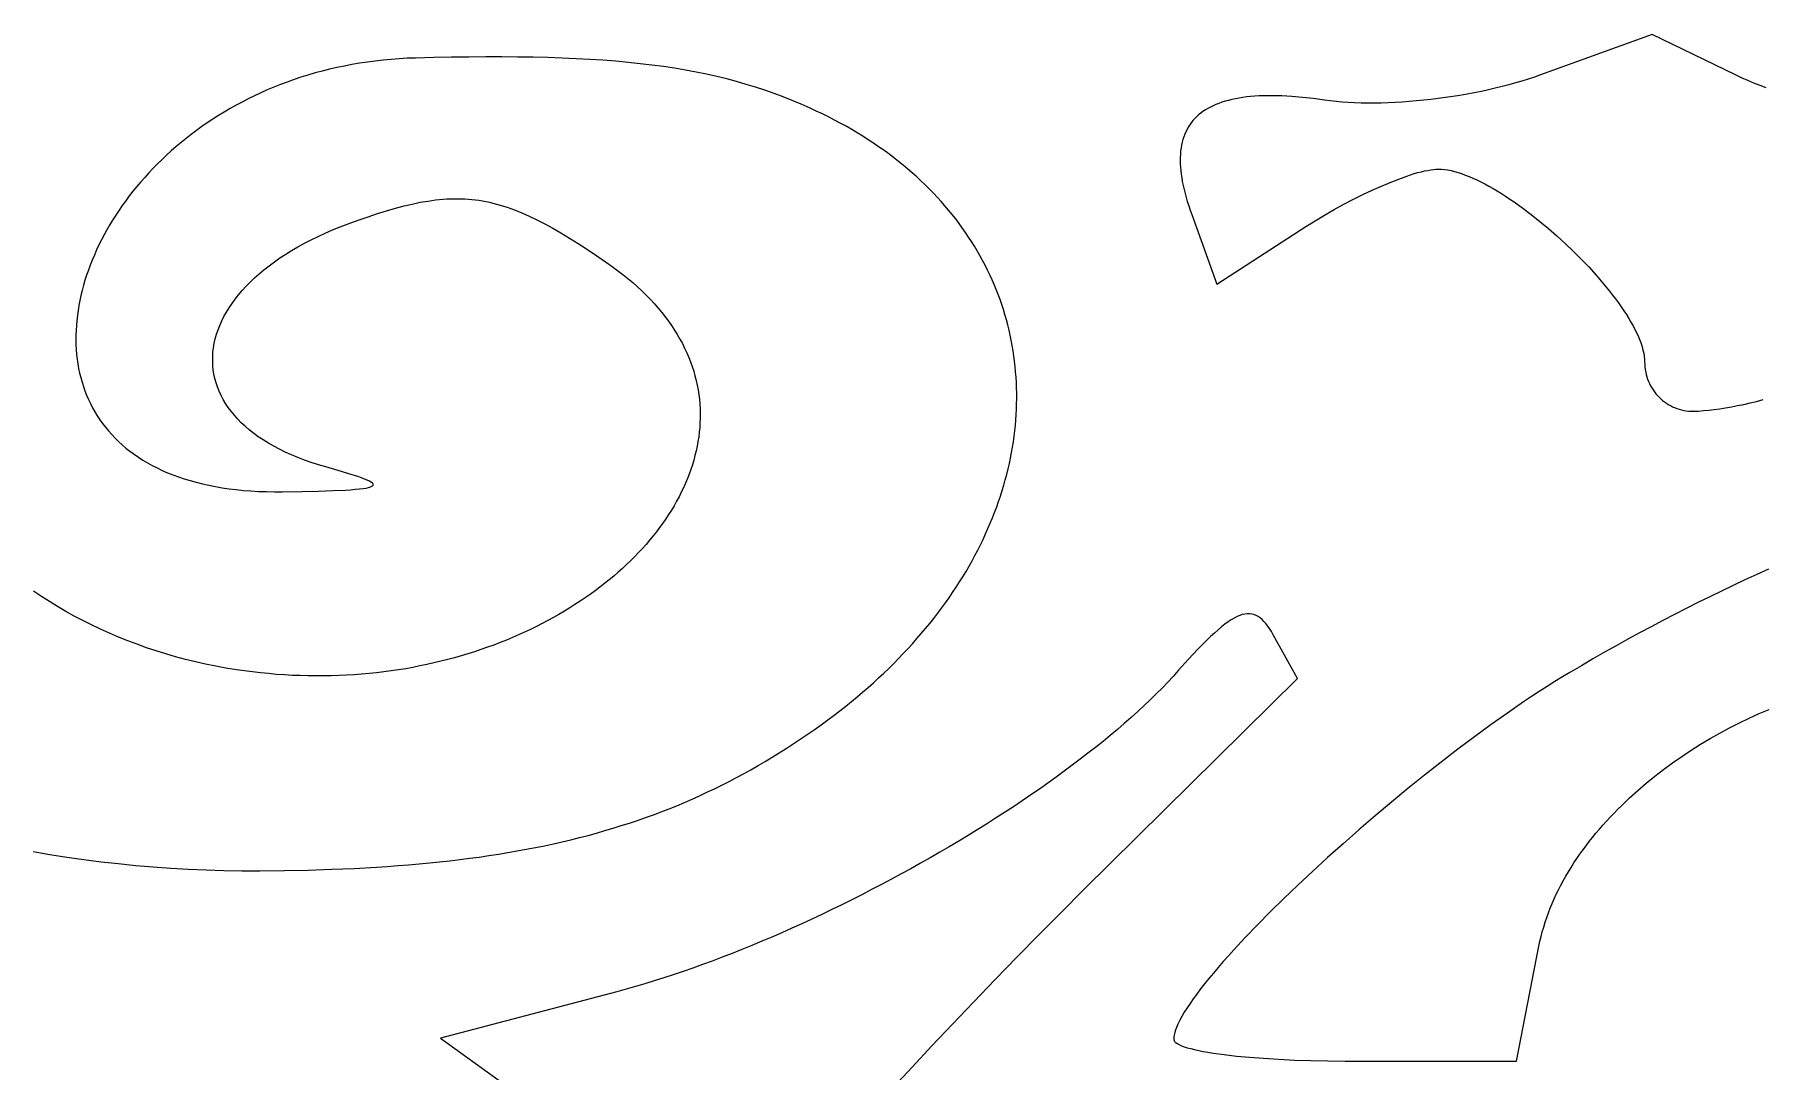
# Model space of a CAD drawing. Extents: x -500 to 500, y -999 to 1001.
# Drawn here: x -343 to -170, y 715.3 to 819.1 of the extents above; entities that cross this region are included whole.
import ezdxf

# ---------------------------------------------------------------- set-up
doc = ezdxf.new("R2010")
doc.units = 0
doc.layers.add('LAYER_1', color=18, linetype='CONTINUOUS')

msp = doc.modelspace()

# ---------------------------------------------------------------- linework, layer by layer
at = {"layer": 'LAYER_1'}
for points in [[(-169.61, 813.8), (-170.23, 814.04), (-170.85, 814.29), (-171.46, 814.55), (-172.08, 814.83), (-172.69, 815.12), (-181.05, 819.15), (-192.23, 815.1), (-192.83, 814.89), (-193.45, 814.68), (-194.08, 814.49), (-194.73, 814.3), (-195.39, 814.11), (-196.06, 813.94), (-196.75, 813.77), (-197.44, 813.62), (-198.14, 813.46), (-198.85, 813.32), (-199.57, 813.19), (-200.29, 813.06), (-201.01, 812.95), (-201.74, 812.84), (-202.46, 812.74), (-203.19, 812.65), (-203.92, 812.57), (-204.64, 812.5), (-205.36, 812.44), (-206.07, 812.39), (-206.78, 812.35), (-207.48, 812.32), (-208.18, 812.29), (-208.86, 812.28), (-209.53, 812.28), (-210.19, 812.29), (-210.84, 812.31), (-211.47, 812.34), (-212.09, 812.38), (-212.69, 812.44), (-213.27, 812.5), (-213.84, 812.58), (-214.98, 812.73), (-216.07, 812.85), (-217.12, 812.94), (-217.63, 812.97), (-218.12, 813), (-218.6, 813.01), (-219.07, 813.02), (-219.53, 813.02), (-219.98, 813.01), (-220.41, 813), (-220.84, 812.97), (-221.25, 812.94), (-221.65, 812.9), (-222.04, 812.85), (-222.41, 812.79), (-222.78, 812.72), (-223.13, 812.65), (-223.47, 812.56), (-223.8, 812.47), (-224.12, 812.37), (-224.43, 812.26), (-224.72, 812.15), (-225, 812.02), (-225.28, 811.89), (-225.54, 811.75), (-225.78, 811.6), (-226.02, 811.44), (-226.24, 811.28), (-226.46, 811.1), (-226.66, 810.92), (-226.85, 810.73), (-227.03, 810.53), (-227.19, 810.32), (-227.35, 810.11), (-227.49, 809.88), (-227.62, 809.65), (-227.74, 809.41), (-227.85, 809.16), (-227.95, 808.9), (-228.03, 808.64), (-228.11, 808.36), (-228.17, 808.08), (-228.22, 807.79), (-228.26, 807.49), (-228.28, 807.18), (-228.3, 806.87), (-228.3, 806.54), (-228.3, 806.21), (-228.28, 805.87), (-228.25, 805.52), (-228.21, 805.16), (-228.15, 804.79), (-228.09, 804.42), (-228.01, 804.04), (-227.92, 803.64), (-227.82, 803.24), (-227.71, 802.83), (-227.59, 802.42), (-227.45, 801.99), (-227.31, 801.56), (-227.15, 801.12), (-224.62, 794.16), (-215.72, 799.92), (-214.79, 800.5), (-213.85, 801.07), (-212.89, 801.62), (-211.92, 802.15), (-210.96, 802.65), (-210.01, 803.13), (-209.07, 803.57), (-208.16, 803.98), (-207.27, 804.35), (-206.42, 804.68), (-205.61, 804.97), (-204.86, 805.22), (-204.5, 805.32), (-204.15, 805.41), (-203.83, 805.49), (-203.52, 805.55), (-203.22, 805.6), (-202.95, 805.64), (-202.69, 805.66), (-202.46, 805.67), (-202.15, 805.66), (-201.84, 805.63), (-201.51, 805.59), (-201.18, 805.52), (-200.84, 805.44), (-200.48, 805.34), (-200.12, 805.22), (-199.75, 805.08), (-199.37, 804.93), (-198.99, 804.77), (-198.59, 804.59), (-198.2, 804.4), (-197.79, 804.19), (-197.39, 803.97), (-196.97, 803.73), (-196.56, 803.49), (-196.13, 803.23), (-195.71, 802.96), (-195.29, 802.68), (-194.86, 802.39), (-194, 801.77), (-193.14, 801.12), (-192.28, 800.44), (-191.42, 799.73), (-190.58, 798.99), (-189.75, 798.24), (-188.94, 797.46), (-188.15, 796.67), (-187.39, 795.88), (-186.66, 795.07), (-185.97, 794.27), (-185.31, 793.46), (-185, 793.06), (-184.7, 792.67), (-184.41, 792.27), (-184.13, 791.88), (-183.87, 791.49), (-183.62, 791.1), (-183.38, 790.72), (-183.16, 790.34), (-182.95, 789.97), (-182.76, 789.6), (-182.58, 789.24), (-182.42, 788.89), (-182.28, 788.54), (-182.15, 788.21), (-182.05, 787.88), (-181.96, 787.55), (-181.89, 787.24), (-181.84, 786.94), (-181.81, 786.64), (-181.8, 786.36), (-181.79, 786.1), (-181.77, 785.85), (-181.74, 785.6), (-181.69, 785.35), (-181.64, 785.11), (-181.57, 784.87), (-181.5, 784.64), (-181.41, 784.41), (-181.31, 784.19), (-181.2, 783.98), (-181.08, 783.77), (-180.95, 783.57), (-180.82, 783.37), (-180.67, 783.18), (-180.52, 783), (-180.35, 782.83), (-180.18, 782.67), (-180, 782.51), (-179.82, 782.37), (-179.62, 782.23), (-179.43, 782.11), (-179.22, 781.99), (-179.01, 781.88), (-178.79, 781.79), (-178.57, 781.7), (-178.34, 781.63), (-178.11, 781.56), (-177.87, 781.51), (-177.63, 781.47), (-177.38, 781.45), (-177.14, 781.43), (-176.88, 781.43), (-176.4, 781.45), (-175.89, 781.49), (-175.37, 781.53), (-174.83, 781.6), (-174.27, 781.67), (-173.69, 781.76), (-173.1, 781.87), (-172.49, 781.99), (-171.87, 782.12), (-171.24, 782.26), (-170.59, 782.42), (-169.92, 782.59)], [(-343.16, 737.33), (-341.48, 737.05), (-339.79, 736.78), (-338.08, 736.54), (-336.37, 736.32), (-334.64, 736.13), (-332.9, 735.95), (-331.15, 735.8), (-329.39, 735.68), (-327.62, 735.58), (-325.84, 735.5), (-324.06, 735.44), (-322.26, 735.42), (-320.46, 735.41), (-318.01, 735.44), (-315.62, 735.48), (-313.29, 735.56), (-311.01, 735.65), (-308.8, 735.78), (-307.71, 735.85), (-306.63, 735.93), (-305.57, 736.01), (-304.52, 736.1), (-303.49, 736.2), (-302.46, 736.3), (-301.45, 736.42), (-300.45, 736.53), (-299.47, 736.66), (-298.49, 736.79), (-297.53, 736.93), (-296.57, 737.08), (-295.63, 737.23), (-294.7, 737.4), (-293.78, 737.56), (-292.87, 737.74), (-291.97, 737.92), (-291.07, 738.12), (-290.19, 738.32), (-289.32, 738.52), (-288.46, 738.74), (-287.6, 738.96), (-286.76, 739.19), (-285.92, 739.43), (-285.09, 739.67), (-284.27, 739.93), (-283.45, 740.19), (-282.65, 740.46), (-281.85, 740.74), (-281.06, 741.02), (-280.27, 741.32), (-279.49, 741.62), (-278.72, 741.93), (-277.95, 742.25), (-277.19, 742.58), (-276.44, 742.92), (-275.69, 743.27), (-274.95, 743.62), (-274.21, 743.99), (-273.47, 744.36), (-272.75, 744.74), (-272.02, 745.13), (-271.3, 745.53), (-270.58, 745.94), (-269.87, 746.36), (-269.16, 746.78), (-268.45, 747.22), (-267.75, 747.66), (-267.05, 748.12), (-266.35, 748.58), (-265.65, 749.06), (-264.96, 749.54), (-264.27, 750.03), (-263.58, 750.54), (-262.97, 750.99), (-262.38, 751.44), (-261.8, 751.9), (-261.23, 752.36), (-260.66, 752.82), (-260.11, 753.29), (-259.56, 753.76), (-259.03, 754.24), (-258.51, 754.72), (-257.99, 755.2), (-257.49, 755.68), (-256.99, 756.17), (-256.51, 756.66), (-256.03, 757.16), (-255.57, 757.65), (-255.11, 758.15), (-254.66, 758.66), (-254.23, 759.16), (-253.8, 759.67), (-253.38, 760.18), (-252.98, 760.69), (-252.58, 761.2), (-252.19, 761.72), (-251.82, 762.24), (-251.45, 762.76), (-251.09, 763.28), (-250.74, 763.81), (-250.4, 764.33), (-250.07, 764.86), (-249.75, 765.39), (-249.45, 765.92), (-249.15, 766.46), (-248.86, 766.99), (-248.58, 767.53), (-248.31, 768.06), (-248.04, 768.6), (-247.79, 769.14), (-247.55, 769.68), (-247.32, 770.22), (-247.1, 770.76), (-246.89, 771.3), (-246.68, 771.85), (-246.49, 772.39), (-246.31, 772.93), (-246.14, 773.48), (-245.97, 774.02), (-245.82, 774.57), (-245.67, 775.11), (-245.54, 775.65), (-245.41, 776.2), (-245.3, 776.74), (-245.19, 777.29), (-245.1, 777.83), (-245.01, 778.38), (-244.94, 778.92), (-244.87, 779.46), (-244.81, 780), (-244.77, 780.55), (-244.73, 781.09), (-244.7, 781.63), (-244.68, 782.16), (-244.67, 782.7), (-244.67, 783.24), (-244.69, 783.77), (-244.71, 784.31), (-244.74, 784.84), (-244.78, 785.37), (-244.83, 785.9), (-244.88, 786.43), (-244.95, 786.96), (-245.03, 787.48), (-245.12, 788.01), (-245.22, 788.53), (-245.32, 789.05), (-245.44, 789.56), (-245.57, 790.08), (-245.7, 790.59), (-245.85, 791.1), (-246.01, 791.61), (-246.17, 792.11), (-246.34, 792.61), (-246.53, 793.11), (-246.72, 793.61), (-246.93, 794.11), (-247.14, 794.6), (-247.36, 795.09), (-247.59, 795.57), (-247.84, 796.05), (-248.09, 796.53), (-248.35, 797.01), (-248.62, 797.48), (-248.9, 797.95), (-249.19, 798.41), (-249.49, 798.87), (-249.8, 799.33), (-250.12, 799.78), (-250.45, 800.23), (-250.78, 800.68), (-251.13, 801.12), (-251.49, 801.56), (-251.86, 801.99), (-252.23, 802.42), (-252.62, 802.84), (-253.01, 803.26), (-253.42, 803.68), (-253.83, 804.09), (-254.26, 804.5), (-254.69, 804.9), (-255.13, 805.29), (-255.59, 805.68), (-256.05, 806.07), (-256.52, 806.45), (-257, 806.83), (-257.49, 807.2), (-257.99, 807.56), (-258.5, 807.92), (-259.02, 808.28), (-259.55, 808.62), (-260.09, 808.97), (-260.64, 809.3), (-261.19, 809.63), (-261.76, 809.96), (-262.34, 810.28), (-262.92, 810.59), (-263.52, 810.9), (-264.13, 811.2), (-264.74, 811.49), (-265.36, 811.78), (-266.25, 812.17), (-267.15, 812.54), (-268.05, 812.9), (-268.96, 813.24), (-269.88, 813.57), (-270.82, 813.87), (-271.77, 814.16), (-272.73, 814.44), (-273.71, 814.7), (-274.71, 814.94), (-275.73, 815.17), (-276.77, 815.39), (-277.84, 815.58), (-278.93, 815.77), (-280.05, 815.94), (-281.2, 816.09), (-282.38, 816.23), (-283.59, 816.36), (-284.83, 816.47), (-286.11, 816.57), (-287.43, 816.66), (-288.79, 816.73), (-290.19, 816.79), (-291.63, 816.84), (-293.11, 816.88), (-294.64, 816.9), (-296.22, 816.91), (-297.85, 816.91), (-299.53, 816.9), (-301.26, 816.88), (-303.05, 816.84), (-304.89, 816.8), (-305.71, 816.77), (-306.53, 816.72), (-307.33, 816.66), (-308.13, 816.59), (-308.92, 816.5), (-309.7, 816.39), (-310.48, 816.28), (-311.24, 816.15), (-312, 816), (-312.75, 815.84), (-313.49, 815.67), (-314.21, 815.49), (-314.94, 815.3), (-315.65, 815.09), (-316.35, 814.87), (-317.04, 814.64), (-317.73, 814.39), (-318.4, 814.14), (-319.06, 813.88), (-319.72, 813.6), (-320.37, 813.31), (-321, 813.02), (-321.63, 812.71), (-322.24, 812.39), (-322.85, 812.07), (-323.45, 811.73), (-324.03, 811.39), (-324.61, 811.04), (-325.18, 810.67), (-325.73, 810.3), (-326.28, 809.93), (-326.81, 809.54), (-327.34, 809.15), (-327.85, 808.75), (-328.35, 808.34), (-328.85, 807.93), (-329.33, 807.5), (-329.8, 807.08), (-330.26, 806.64), (-330.71, 806.21), (-331.15, 805.76), (-331.57, 805.31), (-331.99, 804.85), (-332.39, 804.39), (-332.79, 803.93), (-333.17, 803.46), (-333.54, 802.99), (-333.89, 802.51), (-334.24, 802.03), (-334.57, 801.55), (-334.9, 801.06), (-335.21, 800.57), (-335.51, 800.07), (-335.79, 799.58), (-336.07, 799.08), (-336.33, 798.58), (-336.58, 798.08), (-336.82, 797.58), (-337.04, 797.07), (-337.25, 796.57), (-337.45, 796.06), (-337.64, 795.56), (-337.82, 795.05), (-337.98, 794.55), (-338.13, 794.04), (-338.26, 793.53), (-338.38, 793.03), (-338.49, 792.53), (-338.59, 792.02), (-338.67, 791.52), (-338.74, 791.02), (-338.8, 790.53), (-338.84, 790.03), (-338.87, 789.54), (-338.89, 789.05), (-338.89, 788.56), (-338.88, 788.08), (-338.85, 787.6), (-338.81, 787.12), (-338.76, 786.65), (-338.69, 786.18), (-338.61, 785.71), (-338.51, 785.25), (-338.4, 784.8), (-338.27, 784.35), (-338.13, 783.91), (-337.98, 783.47), (-337.81, 783.04), (-337.63, 782.61), (-337.43, 782.19), (-337.22, 781.78), (-336.99, 781.37), (-336.74, 780.97), (-336.49, 780.58), (-336.21, 780.19), (-335.92, 779.82), (-335.62, 779.45), (-335.3, 779.09), (-334.97, 778.74), (-334.62, 778.39), (-334.25, 778.06), (-333.87, 777.74), (-333.47, 777.42), (-333.06, 777.12), (-332.63, 776.82), (-332.18, 776.54), (-331.72, 776.26), (-331.25, 776), (-330.75, 775.75), (-330.24, 775.5), (-329.72, 775.27), (-329.17, 775.06), (-328.62, 774.85), (-328.04, 774.66), (-327.45, 774.48), (-326.84, 774.31), (-326.21, 774.15), (-325.57, 774.01), (-324.91, 773.88), (-324.23, 773.77), (-323.54, 773.66), (-322.83, 773.58), (-322.1, 773.5), (-321.36, 773.45), (-320.59, 773.4), (-319.81, 773.38), (-319.01, 773.36), (-318.2, 773.37), (-316.27, 773.4), (-314.58, 773.43), (-313.13, 773.48), (-311.9, 773.54), (-311.38, 773.57), (-310.91, 773.61), (-310.49, 773.65), (-310.13, 773.69), (-309.83, 773.74), (-309.58, 773.79), (-309.38, 773.85), (-309.24, 773.91), (-309.19, 773.95), (-309.15, 773.98), (-309.13, 774.02), (-309.12, 774.06), (-309.12, 774.1), (-309.13, 774.14), (-309.16, 774.18), (-309.2, 774.22), (-309.32, 774.32), (-309.49, 774.42), (-309.71, 774.52), (-309.98, 774.64), (-310.29, 774.76), (-310.66, 774.89), (-311.54, 775.17), (-312.61, 775.49), (-313.86, 775.85), (-314.6, 776.06), (-315.32, 776.29), (-316.01, 776.53), (-316.67, 776.79), (-317.31, 777.05), (-317.92, 777.33), (-318.51, 777.62), (-319.08, 777.92), (-319.61, 778.23), (-320.13, 778.55), (-320.62, 778.88), (-321.08, 779.21), (-321.52, 779.56), (-321.93, 779.92), (-322.32, 780.28), (-322.68, 780.65), (-323.02, 781.03), (-323.34, 781.42), (-323.63, 781.81), (-323.89, 782.21), (-324.13, 782.61), (-324.35, 783.02), (-324.54, 783.44), (-324.71, 783.86), (-324.85, 784.28), (-324.97, 784.71), (-325.06, 785.14), (-325.13, 785.58), (-325.17, 786.01), (-325.19, 786.46), (-325.19, 786.9), (-325.16, 787.34), (-325.11, 787.79), (-325.03, 788.23), (-324.93, 788.68), (-324.8, 789.13), (-324.65, 789.57), (-324.48, 790.02), (-324.28, 790.47), (-324.06, 790.91), (-323.81, 791.35), (-323.55, 791.79), (-323.25, 792.23), (-322.93, 792.66), (-322.59, 793.1), (-322.23, 793.53), (-321.84, 793.95), (-321.43, 794.37), (-320.99, 794.79), (-320.53, 795.2), (-320.05, 795.6), (-319.54, 796), (-319.01, 796.39), (-318.46, 796.78), (-317.88, 797.16), (-317.28, 797.53), (-316.65, 797.89), (-316.01, 798.25), (-315.33, 798.6), (-314.64, 798.94), (-313.92, 799.27), (-313.18, 799.59), (-312.42, 799.9), (-311.63, 800.2), (-310.61, 800.57), (-309.63, 800.91), (-308.68, 801.22), (-307.77, 801.51), (-306.89, 801.76), (-306.03, 801.99), (-305.21, 802.18), (-304.4, 802.35), (-303.62, 802.48), (-302.86, 802.59), (-302.11, 802.66), (-301.74, 802.69), (-301.38, 802.7), (-301.01, 802.71), (-300.65, 802.71), (-300.29, 802.71), (-299.94, 802.69), (-299.58, 802.67), (-299.23, 802.64), (-298.88, 802.6), (-298.53, 802.55), (-298.17, 802.49), (-297.82, 802.43), (-297.47, 802.35), (-297.12, 802.27), (-296.76, 802.18), (-296.41, 802.08), (-296.05, 801.97), (-295.69, 801.85), (-294.97, 801.59), (-294.24, 801.3), (-293.49, 800.97), (-292.73, 800.6), (-291.94, 800.2), (-291.14, 799.76), (-290.31, 799.28), (-289.46, 798.77), (-288.58, 798.21), (-287.67, 797.62), (-286.72, 796.99), (-285.74, 796.32), (-285.18, 795.93), (-284.64, 795.53), (-284.12, 795.13), (-283.61, 794.72), (-283.13, 794.31), (-282.66, 793.89), (-282.21, 793.47), (-281.78, 793.05), (-281.36, 792.62), (-280.96, 792.19), (-280.58, 791.76), (-280.22, 791.32), (-279.87, 790.89), (-279.55, 790.44), (-279.23, 790), (-278.94, 789.55), (-278.66, 789.1), (-278.4, 788.65), (-278.15, 788.2), (-277.93, 787.74), (-277.71, 787.28), (-277.52, 786.82), (-277.34, 786.36), (-277.17, 785.9), (-277.02, 785.43), (-276.89, 784.97), (-276.77, 784.5), (-276.67, 784.03), (-276.58, 783.56), (-276.51, 783.09), (-276.45, 782.63), (-276.41, 782.15), (-276.38, 781.68), (-276.37, 781.21), (-276.37, 780.74), (-276.39, 780.27), (-276.42, 779.8), (-276.46, 779.33), (-276.52, 778.86), (-276.59, 778.39), (-276.68, 777.93), (-276.77, 777.46), (-276.89, 776.99), (-277.01, 776.53), (-277.15, 776.06), (-277.31, 775.6), (-277.47, 775.14), (-277.65, 774.68), (-277.84, 774.23), (-278.04, 773.77), (-278.26, 773.32), (-278.49, 772.87), (-278.73, 772.42), (-278.98, 771.97), (-279.25, 771.53), (-279.53, 771.09), (-279.82, 770.65), (-280.12, 770.22), (-280.43, 769.79), (-280.75, 769.36), (-281.09, 768.94), (-281.43, 768.52), (-281.79, 768.1), (-282.16, 767.69), (-282.54, 767.28), (-282.93, 766.88), (-283.33, 766.48), (-283.74, 766.08), (-284.16, 765.69), (-284.59, 765.3), (-285.03, 764.92), (-285.48, 764.54), (-285.94, 764.17), (-286.41, 763.81), (-286.89, 763.44), (-287.38, 763.09), (-287.88, 762.74), (-288.39, 762.4), (-288.91, 762.06), (-289.43, 761.73), (-289.97, 761.4), (-290.51, 761.08), (-291.06, 760.77), (-291.62, 760.46), (-292.19, 760.16), (-292.77, 759.87), (-293.36, 759.58), (-293.95, 759.3), (-294.55, 759.03), (-295.16, 758.77), (-295.78, 758.51), (-296.4, 758.26), (-297.03, 758.02), (-297.67, 757.79), (-298.32, 757.56), (-298.97, 757.34), (-299.63, 757.14), (-300.3, 756.94), (-300.97, 756.74), (-301.65, 756.56), (-302.33, 756.39), (-303.03, 756.22), (-303.73, 756.07), (-304.43, 755.92), (-305.14, 755.78), (-305.86, 755.65), (-306.58, 755.54), (-307.31, 755.43), (-308.04, 755.33), (-308.78, 755.24), (-309.52, 755.17), (-310.27, 755.1), (-311.02, 755.04), (-311.78, 754.99), (-312.54, 754.96), (-313.31, 754.93), (-314.08, 754.92), (-314.86, 754.92), (-315.64, 754.93), (-316.42, 754.95), (-317.21, 754.98), (-318, 755.02), (-318.8, 755.08), (-319.59, 755.15), (-320.4, 755.23), (-321.2, 755.32), (-322.01, 755.42), (-322.82, 755.54), (-323.86, 755.71), (-324.89, 755.9), (-325.91, 756.1), (-326.92, 756.33), (-327.92, 756.58), (-328.91, 756.84), (-329.89, 757.13), (-330.86, 757.43), (-331.82, 757.75), (-332.76, 758.09), (-333.7, 758.44), (-334.62, 758.81), (-335.53, 759.2), (-336.43, 759.61), (-337.32, 760.03), (-338.19, 760.47), (-339.05, 760.92), (-339.89, 761.39), (-340.72, 761.87), (-341.54, 762.37), (-342.34, 762.88), (-343.13, 763.41)], [(-169.39, 765.62), (-170.57, 765.08), (-171.75, 764.54), (-172.93, 763.98), (-174.1, 763.42), (-175.28, 762.85), (-176.45, 762.27), (-177.63, 761.68), (-178.8, 761.08), (-179.97, 760.47), (-181.14, 759.85), (-182.31, 759.23), (-183.48, 758.59), (-184.65, 757.94), (-185.81, 757.29), (-186.97, 756.63), (-188.13, 755.95), (-189.29, 755.27), (-190.03, 754.82), (-190.79, 754.35), (-191.56, 753.87), (-192.34, 753.37), (-193.13, 752.85), (-193.92, 752.32), (-194.72, 751.77), (-195.53, 751.21), (-197.17, 750.05), (-198.82, 748.84), (-200.49, 747.59), (-202.16, 746.3), (-203.83, 744.99), (-205.5, 743.64), (-207.15, 742.28), (-208.79, 740.9), (-210.4, 739.51), (-211.99, 738.12), (-213.54, 736.73), (-215.05, 735.35), (-216.52, 733.98), (-217.93, 732.62), (-219.28, 731.29), (-220.57, 729.99), (-221.79, 728.72), (-222.94, 727.49), (-223.48, 726.89), (-224, 726.31), (-224.5, 725.73), (-224.98, 725.17), (-225.43, 724.63), (-225.86, 724.09), (-226.26, 723.58), (-226.64, 723.07), (-227, 722.59), (-227.32, 722.12), (-227.62, 721.67), (-227.89, 721.24), (-228.13, 720.83), (-228.34, 720.44), (-228.53, 720.06), (-228.67, 719.71), (-228.79, 719.38), (-228.88, 719.08), (-228.93, 718.8), (-228.94, 718.66), (-228.95, 718.54), (-228.94, 718.48), (-228.92, 718.43), (-228.9, 718.37), (-228.86, 718.32), (-228.81, 718.26), (-228.75, 718.21), (-228.6, 718.1), (-228.4, 718), (-228.17, 717.89), (-227.9, 717.79), (-227.59, 717.69), (-227.25, 717.6), (-226.87, 717.5), (-226.45, 717.41), (-226, 717.32), (-225.52, 717.24), (-225.01, 717.16), (-223.9, 717), (-222.68, 716.86), (-221.36, 716.73), (-219.95, 716.63), (-218.45, 716.53), (-216.87, 716.46), (-215.23, 716.41), (-213.53, 716.37), (-211.78, 716.36), (-194.62, 716.36), (-192.38, 727.86), (-192.28, 728.35), (-192.17, 728.83), (-192.04, 729.31), (-191.9, 729.78), (-191.76, 730.26), (-191.6, 730.73), (-191.43, 731.2), (-191.25, 731.67), (-191.06, 732.13), (-190.85, 732.6), (-190.64, 733.06), (-190.42, 733.51), (-190.18, 733.97), (-189.94, 734.42), (-189.69, 734.87), (-189.43, 735.31), (-189.15, 735.75), (-188.87, 736.19), (-188.58, 736.63), (-188.29, 737.06), (-187.98, 737.49), (-187.66, 737.92), (-187.34, 738.34), (-187.01, 738.75), (-186.67, 739.17), (-186.32, 739.58), (-185.97, 739.99), (-185.61, 740.39), (-185.24, 740.79), (-184.86, 741.18), (-184.48, 741.57), (-184.09, 741.96), (-183.3, 742.71), (-182.48, 743.45), (-181.63, 744.18), (-180.77, 744.88), (-179.89, 745.56), (-178.99, 746.22), (-178.07, 746.86), (-177.14, 747.48), (-176.19, 748.08), (-175.24, 748.65), (-174.27, 749.2), (-173.29, 749.73), (-172.31, 750.23), (-171.32, 750.7), (-170.33, 751.15), (-169.33, 751.57)], [(-257.03, 713.71), (-255.15, 715.75), (-253.17, 717.87), (-251.12, 720.05), (-249, 722.27), (-246.84, 724.52), (-244.64, 726.78), (-242.42, 729.04), (-240.19, 731.28), (-237.97, 733.49), (-216.55, 754.67), (-218.99, 759.05), (-219.17, 759.36), (-219.36, 759.66), (-219.54, 759.92), (-219.73, 760.17), (-219.92, 760.38), (-220.11, 760.57), (-220.3, 760.74), (-220.5, 760.87), (-220.71, 760.98), (-220.92, 761.07), (-221.13, 761.12), (-221.36, 761.15), (-221.59, 761.15), (-221.83, 761.12), (-222.08, 761.06), (-222.34, 760.98), (-222.61, 760.86), (-222.9, 760.72), (-223.19, 760.54), (-223.5, 760.34), (-223.82, 760.1), (-224.16, 759.84), (-224.51, 759.54), (-224.88, 759.22), (-225.27, 758.86), (-225.67, 758.47), (-226.09, 758.05), (-226.53, 757.59), (-227.47, 756.59), (-228.49, 755.45), (-229.01, 754.88), (-229.55, 754.3), (-230.11, 753.71), (-230.7, 753.13), (-231.3, 752.54), (-231.92, 751.95), (-232.56, 751.36), (-233.22, 750.76), (-233.9, 750.17), (-234.59, 749.57), (-235.31, 748.97), (-236.03, 748.37), (-236.78, 747.77), (-237.54, 747.18), (-238.32, 746.58), (-239.11, 745.98), (-239.91, 745.38), (-240.73, 744.79), (-241.56, 744.19), (-242.4, 743.6), (-243.26, 743.01), (-244.12, 742.42), (-245, 741.83), (-245.89, 741.25), (-246.79, 740.67), (-247.7, 740.09), (-248.62, 739.52), (-249.55, 738.95), (-250.48, 738.38), (-251.43, 737.82), (-252.38, 737.26), (-253.33, 736.71), (-254.3, 736.16), (-255.27, 735.62), (-256.24, 735.09), (-257.22, 734.56), (-258.21, 734.03), (-259.2, 733.52), (-260.19, 733.01), (-261.18, 732.5), (-262.18, 732.01), (-263.18, 731.52), (-264.18, 731.04), (-265.19, 730.57), (-266.19, 730.11), (-267.19, 729.65), (-268.19, 729.21), (-269.2, 728.77), (-270.2, 728.35), (-271.2, 727.93), (-272.19, 727.53), (-273.18, 727.13), (-274.18, 726.75), (-275.16, 726.37), (-276.14, 726.01), (-277.12, 725.66), (-278.09, 725.32), (-279.06, 724.99), (-280.02, 724.68), (-280.97, 724.38), (-281.92, 724.09), (-282.86, 723.81), (-283.79, 723.55), (-284.71, 723.3), (-302.39, 718.65), (-292.19, 711.31)]]:
    msp.add_lwpolyline(points, dxfattribs=at)

doc.saveas('drawing.dxf')
